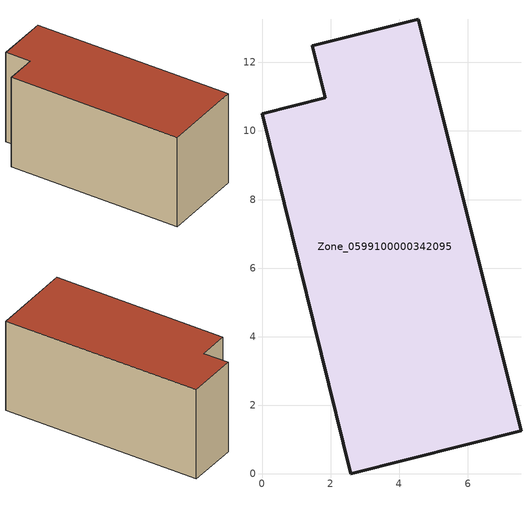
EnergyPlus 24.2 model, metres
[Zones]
Zone_0599100000342095
 floor ground (C_G): 7.55,1.25 2.59,0 0,10.5 1.85,10.96 1.46,12.49 4.56,13.26 z0
 wall outside (C_F): 2.59,0 7.55,1.25 4.56,13.26 1.46,12.49 1.85,10.96 0,10.5 2.59,0 z0:5.88
 roof outside (C_R): 0,10.5 2.59,0 7.55,1.25 4.56,13.26 1.46,12.49 1.85,10.96 z5.88
[BUILDING]
Pand.0599100000342095: North Axis=0; Terrain=City; Loads Convergence Tolerance Value=0.04; Temperature Convergence Tolerance Value=0.4; Solar Distribution=FullExterior; Maximum Number of Warmup Days=25; Minimum Number of Warmup Days=1
[Site:Location]
Rotterdam.The.Hague.AP_ZH_NLD Design_Conditions: Latitude=51.96; Longitude=4.45; Time Zone=1; Elevation=-4.5
[SITE:GROUNDTEMPERATURE:BUILDINGSURFACE]
18, 18, 18, 18, 18, 18, 18, 18, 18, 18, 18, 18
[MATERIAL] Thermal Absorptance=0.9; Solar Absorptance=0.7; Visible Absorptance=0.7
Name | Roughness | Thickness | Conductivity | Density | Specific Heat
G.TI.1992-2005 | MediumSmooth | 0.15 | 0.06 | 540 | 1210
F.TI.1992-2005 | Rough | 0.3 | 0.12 | 1920 | 840
R.TI.1992-2005 | MediumRough | 0.2 | 0.08 | 1500 | 1000
[CONSTRUCTION]
C_G: G.TI.1992-2005
C_F: F.TI.1992-2005
C_R: R.TI.1992-2005
[ZONE]
Zone_0599100000342095: Type=1; Multiplier=1; Ceiling Height=Autocalculate; Volume=Autocalculate; Floor Area=autocalculate; Part of Total Floor Area=Yes
[ZONEINFILTRATION:DESIGNFLOWRATE]
Infil_Zone_0599100000342095: Zone or ZoneList or Space or SpaceList=Zone_0599100000342095; Schedule=AlwaysOn; Design Flow Rate Calculation Method=Flow/Area; Flow Rate per Floor Area=0.0015; Constant Term Coefficient=1; Temperature Term Coefficient=0; Velocity Term Coefficient=0; Velocity Squared Term Coefficient=0
[HVACTEMPLATE:ZONE:IDEALLOADSAIRSYSTEM]
Zone_0599100000342095: Maximum Heating Supply Air Temperature=50; Minimum Cooling Supply Air Temperature=13; Maximum Heating Supply Air Humidity Ratio=0.0156; Minimum Cooling Supply Air Humidity Ratio=0.0077; Heating Limit=NoLimit; Cooling Limit=NoLimit; Dehumidification Control Type=ConstantSensibleHeatRatio; Cooling Sensible Heat Ratio=0.7; Dehumidification Setpoint=60; Humidification Control Type=None; Humidification Setpoint=30; Outdoor Air Method=None; Outdoor Air Flow Rate per Person=0.00944; Outdoor Air Flow Rate per Zone Floor Area=0; Outdoor Air Flow Rate per Zone=0; Demand Controlled Ventilation Type=None; Outdoor Air Economizer Type=NoEconomizer; Heat Recovery Type=None; Sensible Heat Recovery Effectiveness=0.7; Latent Heat Recovery Effectiveness=0.65
[ZONECONTROL:THERMOSTAT]
ThermostatControl_Zone_0599100000342095: Zone or ZoneList=Zone_0599100000342095; Control Type Schedule=DualSetpointControlType; Control 1=Thermostat_Zone_0599100000342095; Temperature Difference Between Cutout And Setpoint=0
[THERMOSTATSETPOINT:DUALSETPOINT]
Thermostat_Zone_0599100000342095: Heating Setpoint Temperature Schedule=HeatingSetpoint_Zone_0599100000342095; Cooling Setpoint Temperature Schedule=CoolingSetpoint_Zone_0599100000342095
[SCHEDULE:COMPACT]
HeatingSetpoint_Zone_0599100000342095: Through: 12/31, For: AllDays, Until: 24:00, 21
CoolingSetpoint_Zone_0599100000342095: Through: 12/31, For: AllDays, Until: 24:00, 24
DualSetpointControlType: Through: 12/31, For: AllDays, Until: 24:00, 4
AlwaysOn: Through: 12/31, For: AllDays, Until: 24:00, 1
